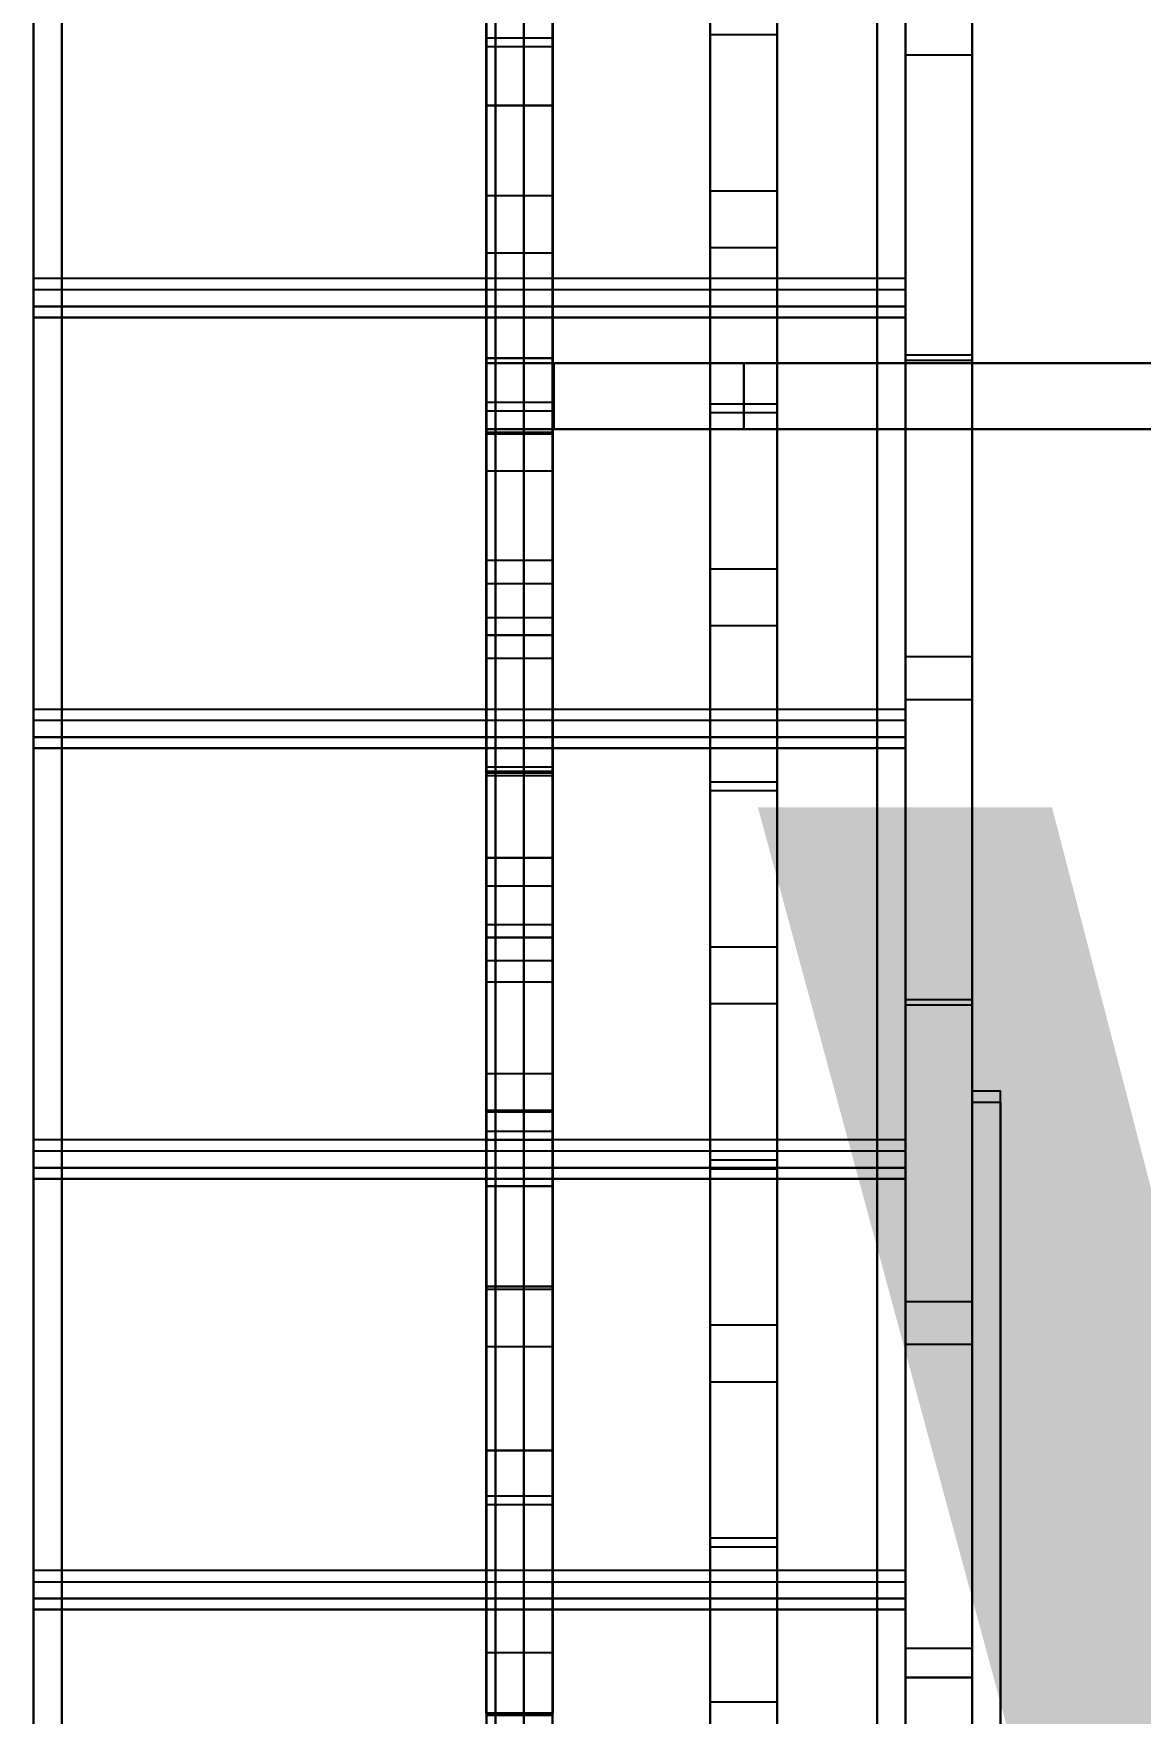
# Model space of a CAD drawing. Header units: inches. Extents: x -11 to 659, y 11 to 544.
# Drawn here: x -11.3 to 47.3, y 86.9 to 176 of the extents above; entities that cross this region are included whole.
import ezdxf

# ---------------------------------------------------------------- set-up
doc = ezdxf.new("R2010")
doc.units = ezdxf.units.IN
doc.header["$MEASUREMENT"] = 0
for name, color, linetype in [('FT2', 8, 'CONTINUOUS'), ('R2', 4, 'CONTINUOUS'), ('RT2', 7, 'CONTINUOUS'), ('W1', 5, 'CONTINUOUS'), ('W2', 5, 'CONTINUOUS')]:
    doc.layers.add(name, color=color, linetype=linetype)

msp = doc.modelspace()

# ---------------------------------------------------------------- linework, layer by layer
at = {"layer": 'FT2'}
for points in [[(16.2, 86.96, 136), (16.2, 418.72, 136), (12.66, 418.72, 136), (12.66, 86.96, 136)], [(12.66, 86.96, 136), (12.66, 418.72, 136), (12.66, 418.72, 134.54), (12.66, 86.96, 134.54)], [(12.66, 86.96, 120), (12.66, 418.72, 120), (16.2, 418.72, 120), (16.2, 86.96, 120)], [(12.66, 86.96, 120), (12.66, 86.96, 121.46), (12.66, 418.72, 121.46), (12.66, 418.72, 120)], [(16.2, 86.96, 136), (16.2, 86.96, 134.54), (16.2, 418.72, 134.54), (16.2, 418.72, 136)], [(16.2, 86.96, 120), (16.2, 418.72, 120), (16.2, 418.72, 121.46), (16.2, 86.96, 121.46)], [(28.08, 14.97, 136), (28.08, 418.72, 136), (24.54, 418.72, 136), (24.54, 14.97, 136)], [(24.54, 14.97, 136), (24.54, 418.72, 136), (24.54, 418.72, 134.54), (24.54, 14.97, 134.54)], [(24.54, 14.97, 120), (24.54, 418.72, 120), (28.08, 418.72, 120), (28.08, 14.97, 120)], [(24.54, 14.97, 120), (24.54, 14.97, 121.46), (24.54, 418.72, 121.46), (24.54, 418.72, 120)], [(28.08, 14.97, 136), (28.08, 14.97, 134.54), (28.08, 418.72, 134.54), (28.08, 418.72, 136)], [(28.08, 14.97, 120), (28.08, 418.72, 120), (28.08, 418.72, 121.46), (28.08, 14.97, 121.46)], [(12.66, 175.77, 120.67), (12.66, 183.67, 136), (12.66, 184.97, 135.33), (12.66, 177.07, 120)], [(16.2, 175.77, 120.67), (16.2, 177.07, 120), (16.2, 184.97, 135.33), (16.2, 183.67, 136)], [(16.2, 175.77, 120.67), (16.2, 183.67, 136), (12.66, 183.67, 136), (12.66, 175.77, 120.67)], [(28.08, 167.66, 136), (28.08, 175.93, 120.7), (24.54, 175.93, 120.7), (24.54, 167.66, 136)], [(24.54, 167.66, 136), (24.54, 175.93, 120.7), (24.54, 174.65, 120), (24.54, 166.38, 135.31)], [(28.08, 167.66, 136), (28.08, 166.38, 135.31), (28.08, 174.65, 120), (28.08, 175.93, 120.7)], [(16.2, 167.41, 136), (16.2, 175.3, 120.67), (12.66, 175.3, 120.67), (12.66, 167.41, 136)], [(12.66, 167.41, 136), (12.66, 175.3, 120.67), (12.66, 174.01, 120), (12.66, 166.11, 135.33)], [(16.2, 167.41, 136), (16.2, 166.11, 135.33), (16.2, 174.01, 120), (16.2, 175.3, 120.67)], [(24.54, 156.36, 120.7), (24.54, 164.63, 136), (24.54, 165.91, 135.31), (24.54, 157.64, 120)], [(28.08, 156.36, 120.7), (28.08, 157.64, 120), (28.08, 165.91, 135.31), (28.08, 164.63, 136)], [(12.66, 156.45, 120.67), (12.66, 164.35, 136), (12.66, 165.64, 135.33), (12.66, 157.74, 120)], [(16.2, 156.45, 120.67), (16.2, 157.74, 120), (16.2, 165.64, 135.33), (16.2, 164.35, 136)], [(16.2, 156.45, 120.67), (16.2, 164.35, 136), (12.66, 164.35, 136), (12.66, 156.45, 120.67)], [(28.08, 156.36, 120.7), (28.08, 164.63, 136), (24.54, 164.63, 136), (24.54, 156.36, 120.7)], [(16.2, 148.08, 136), (16.2, 155.98, 120.67), (12.66, 155.98, 120.67), (12.66, 148.08, 136)], [(12.66, 148.08, 136), (12.66, 155.98, 120.67), (12.66, 154.68, 120), (12.66, 146.79, 135.33)], [(16.2, 148.08, 136), (16.2, 146.79, 135.33), (16.2, 154.68, 120), (16.2, 155.98, 120.67)], [(28.08, 147.62, 136), (28.08, 155.89, 120.7), (24.54, 155.89, 120.7), (24.54, 147.62, 136)], [(24.54, 147.62, 136), (24.54, 155.89, 120.7), (24.54, 154.61, 120), (24.54, 146.34, 135.31)], [(28.08, 147.62, 136), (28.08, 146.34, 135.31), (28.08, 154.61, 120), (28.08, 155.89, 120.7)], [(12.66, 137.12, 120.67), (12.66, 145.02, 136), (12.66, 146.32, 135.33), (12.66, 138.42, 120)], [(16.2, 137.12, 120.67), (16.2, 138.42, 120), (16.2, 146.32, 135.33), (16.2, 145.02, 136)], [(24.54, 136.32, 120.7), (24.54, 144.59, 136), (24.54, 145.87, 135.31), (24.54, 137.6, 120)], [(28.08, 136.32, 120.7), (28.08, 137.6, 120), (28.08, 145.87, 135.31), (28.08, 144.59, 136)], [(16.2, 137.12, 120.67), (16.2, 145.02, 136), (12.66, 145.02, 136), (12.66, 137.12, 120.67)], [(28.08, 136.32, 120.7), (28.08, 144.59, 136), (24.54, 144.59, 136), (24.54, 136.32, 120.7)], [(16.2, 128.76, 136), (16.2, 136.65, 120.67), (12.66, 136.65, 120.67), (12.66, 128.76, 136)], [(12.66, 128.76, 136), (12.66, 136.65, 120.67), (12.66, 135.36, 120), (12.66, 127.46, 135.33)], [(16.2, 128.76, 136), (16.2, 127.46, 135.33), (16.2, 135.36, 120), (16.2, 136.65, 120.67)], [(28.08, 127.58, 136), (28.08, 135.85, 120.7), (24.54, 135.85, 120.7), (24.54, 127.58, 136)], [(24.54, 127.58, 136), (24.54, 135.85, 120.7), (24.54, 134.56, 120), (24.54, 126.3, 135.31)], [(28.08, 127.58, 136), (28.08, 126.3, 135.31), (28.08, 134.56, 120), (28.08, 135.85, 120.7)], [(12.66, 117.8, 120.67), (12.66, 125.7, 136), (12.66, 126.99, 135.33), (12.66, 119.09, 120)], [(16.2, 117.8, 120.67), (16.2, 119.09, 120), (16.2, 126.99, 135.33), (16.2, 125.7, 136)], [(16.2, 117.8, 120.67), (16.2, 125.7, 136), (12.66, 125.7, 136), (12.66, 117.8, 120.67)], [(24.54, 116.28, 120.7), (24.54, 124.55, 136), (24.54, 125.83, 135.31), (24.54, 117.56, 120)], [(28.08, 116.28, 120.7), (28.08, 117.56, 120), (28.08, 125.83, 135.31), (28.08, 124.55, 136)], [(28.08, 116.28, 120.7), (28.08, 124.55, 136), (24.54, 124.55, 136), (24.54, 116.28, 120.7)], [(16.2, 109.43, 136), (16.2, 117.33, 120.67), (12.66, 117.33, 120.67), (12.66, 109.43, 136)], [(12.66, 109.43, 136), (12.66, 117.33, 120.67), (12.66, 116.03, 120), (12.66, 108.14, 135.33)], [(16.2, 109.43, 136), (16.2, 108.14, 135.33), (16.2, 116.03, 120), (16.2, 117.33, 120.67)], [(28.08, 107.54, 136), (28.08, 115.8, 120.7), (24.54, 115.8, 120.7), (24.54, 107.54, 136)], [(24.54, 107.54, 136), (24.54, 115.8, 120.7), (24.54, 114.52, 120), (24.54, 106.26, 135.31)], [(28.08, 107.54, 136), (28.08, 106.26, 135.31), (28.08, 114.52, 120), (28.08, 115.8, 120.7)], [(12.66, 98.48, 120.67), (12.66, 106.37, 136), (12.66, 107.67, 135.33), (12.66, 99.78, 120)], [(16.2, 98.48, 120.67), (16.2, 99.78, 120), (16.2, 107.67, 135.33), (16.2, 106.37, 136)], [(16.2, 98.48, 120.67), (16.2, 106.37, 136), (12.66, 106.37, 136), (12.66, 98.48, 120.67)], [(24.54, 96.24, 120.7), (24.54, 104.5, 136), (24.54, 105.79, 135.31), (24.54, 97.52, 120)], [(28.08, 96.24, 120.7), (28.08, 97.52, 120), (28.08, 105.79, 135.31), (28.08, 104.5, 136)], [(28.08, 96.24, 120.7), (28.08, 104.5, 136), (24.54, 104.5, 136), (24.54, 96.24, 120.7)], [(16.2, 90.16, 136), (16.2, 98, 120.66), (12.66, 98, 120.66), (12.66, 90.16, 136)], [(12.66, 90.16, 136), (12.66, 98, 120.66), (12.66, 96.7, 120), (12.66, 88.86, 135.34)], [(16.2, 90.16, 136), (16.2, 88.86, 135.34), (16.2, 96.7, 120), (16.2, 98, 120.66)], [(28.08, 87.55, 136), (28.08, 95.76, 120.69), (24.54, 95.76, 120.69), (24.54, 87.55, 136)], [(24.54, 87.55, 136), (24.54, 95.76, 120.69), (24.54, 94.48, 120), (24.54, 86.27, 135.31)], [(28.08, 87.55, 136), (28.08, 86.27, 135.31), (28.08, 94.48, 120), (28.08, 95.76, 120.69)], [(12.66, 86.96, 120.04), (12.66, 86.96, 135.96), (12.66, 88.42, 135.96), (12.66, 88.42, 120.04)], [(16.2, 86.96, 120.04), (16.2, 88.42, 120.04), (16.2, 88.42, 135.96), (16.2, 86.96, 135.96)], [(16.2, 86.96, 120.04), (16.2, 86.96, 135.96), (12.66, 86.96, 135.96), (12.66, 86.96, 120.04)]]:
    msp.add_3dface(points, dxfattribs=at)
at = {"layer": 'R2'}
for points in [[(-11.34, 457.78, 256.5), (-11.34, 46.78, 324.98), (-11.34, 47.36, 328.5), (-11.34, 458.36, 260.01)], [(-9.84, 47.36, 328.5), (-9.84, 458.36, 260.01), (-11.34, 458.36, 260.01), (-11.34, 47.36, 328.5)], [(-9.84, 457.78, 256.5), (-9.84, 46.78, 324.98), (-11.34, 46.78, 324.98), (-11.34, 457.78, 256.5)], [(33.39, 458.36, 260.01), (33.39, 47.36, 328.5), (34.89, 47.36, 328.5), (34.89, 458.36, 260.01)], [(33.39, 46.78, 324.98), (33.39, 457.78, 256.5), (34.89, 457.78, 256.5), (34.89, 46.78, 324.98)], [(34.89, 46.78, 324.98), (34.89, 457.78, 256.5), (34.89, 458.36, 260.01), (34.89, 47.36, 328.5)], [(13.16, 184.36, 305.67), (13.16, 161.53, 309.47), (14.66, 161.53, 309.47), (14.66, 184.36, 305.67)], [(14.66, 160.94, 305.96), (14.66, 183.78, 302.16), (14.66, 184.36, 305.67), (14.66, 161.53, 309.47)], [(13.16, 160.94, 305.96), (13.16, 183.78, 302.16), (14.66, 183.78, 302.16), (14.66, 160.94, 305.96)], [(34.89, 163.01, 309.23), (-11.34, 163.01, 309.23), (-11.34, 161.53, 309.47), (34.89, 161.53, 309.47)], [(-11.34, 162.42, 305.71), (34.89, 162.42, 305.71), (34.89, 160.94, 305.96), (-11.34, 160.94, 305.96)], [(-11.34, 160.94, 305.96), (34.89, 160.94, 305.96), (34.89, 161.53, 309.47), (-11.34, 161.53, 309.47)], [(13.16, 161.53, 309.47), (13.16, 138.7, 313.28), (14.66, 138.7, 313.28), (14.66, 161.53, 309.47)], [(14.66, 138.11, 309.76), (14.66, 160.94, 305.96), (14.66, 161.53, 309.47), (14.66, 138.7, 313.28)], [(13.16, 138.11, 309.76), (13.16, 160.94, 305.96), (14.66, 160.94, 305.96), (14.66, 138.11, 309.76)], [(34.89, 140.17, 313.03), (-11.34, 140.17, 313.03), (-11.34, 138.7, 313.28), (34.89, 138.7, 313.28)], [(-11.34, 139.59, 309.52), (34.89, 139.59, 309.52), (34.89, 138.11, 309.76), (-11.34, 138.11, 309.76)], [(-11.34, 138.11, 309.76), (34.89, 138.11, 309.76), (34.89, 138.7, 313.28), (-11.34, 138.7, 313.28)], [(13.16, 138.7, 313.28), (13.16, 115.86, 317.08), (14.66, 115.86, 317.08), (14.66, 138.7, 313.28)], [(13.16, 115.28, 313.57), (13.16, 138.11, 309.76), (14.66, 138.11, 309.76), (14.66, 115.28, 313.57)], [(14.66, 115.28, 313.57), (14.66, 138.11, 309.76), (14.66, 138.7, 313.28), (14.66, 115.86, 317.08)], [(38.43, 119.34, 312.96), (38.43, 46.79, 325.05), (38.43, 47.37, 328.56), (38.43, 119.92, 316.47)], [(39.93, 47.37, 328.56), (39.93, 119.92, 316.47), (38.43, 119.92, 316.47), (38.43, 47.37, 328.56)], [(39.93, 119.34, 312.96), (39.93, 46.79, 325.05), (38.43, 46.79, 325.05), (38.43, 119.34, 312.96)], [(34.89, 117.34, 316.84), (-11.34, 117.34, 316.84), (-11.34, 115.86, 317.08), (34.89, 115.86, 317.08)], [(-11.34, 116.76, 313.32), (34.89, 116.76, 313.32), (34.89, 115.28, 313.57), (-11.34, 115.28, 313.57)], [(-11.34, 115.28, 313.57), (34.89, 115.28, 313.57), (34.89, 115.86, 317.08), (-11.34, 115.86, 317.08)], [(13.16, 115.86, 317.08), (13.16, 93.03, 320.89), (14.66, 93.03, 320.89), (14.66, 115.86, 317.08)], [(14.66, 92.44, 317.37), (14.66, 115.28, 313.57), (14.66, 115.86, 317.08), (14.66, 93.03, 320.89)], [(13.16, 92.44, 317.37), (13.16, 115.28, 313.57), (14.66, 115.28, 313.57), (14.66, 92.44, 317.37)], [(34.89, 94.51, 320.64), (-11.34, 94.51, 320.64), (-11.34, 93.03, 320.89), (34.89, 93.03, 320.89)], [(-11.34, 93.92, 317.13), (34.89, 93.92, 317.13), (34.89, 92.44, 317.37), (-11.34, 92.44, 317.37)], [(-11.34, 92.44, 317.37), (34.89, 92.44, 317.37), (34.89, 93.03, 320.89), (-11.34, 93.03, 320.89)], [(13.16, 93.03, 320.89), (13.16, 70.2, 324.69), (14.66, 70.2, 324.69), (14.66, 93.03, 320.89)], [(14.66, 69.61, 321.18), (14.66, 92.44, 317.37), (14.66, 93.03, 320.89), (14.66, 70.2, 324.69)], [(13.16, 69.61, 321.18), (13.16, 92.44, 317.37), (14.66, 92.44, 317.37), (14.66, 69.61, 321.18)]]:
    msp.add_3dface(points, dxfattribs=at)
at = {"layer": 'RT2'}
for points in [[(34.89, 458.34, 260), (34.89, 47.34, 328.48), (38.43, 47.34, 328.48), (38.43, 458.34, 260)], [(34.89, 458.34, 260), (34.89, 458.1, 258.56), (34.89, 47.1, 327.05), (34.89, 47.34, 328.48)], [(38.43, 458.34, 260), (38.43, 47.34, 328.48), (38.43, 47.1, 327.05), (38.43, 458.1, 258.56)], [(34.89, 416.84, 250.56), (34.89, 88.84, 305.22), (34.89, 89.08, 306.65), (34.89, 417.08, 252)], [(38.43, 416.84, 250.56), (38.43, 88.84, 305.22), (34.89, 88.84, 305.22), (34.89, 416.84, 250.56)], [(38.43, 416.84, 250.56), (38.43, 417.08, 252), (38.43, 89.08, 306.65), (38.43, 88.84, 305.22)], [(34.89, 174.86, 307.24), (34.89, 175.77, 306.1), (34.89, 159.89, 293.38), (34.89, 158.97, 294.51)], [(38.43, 174.86, 307.24), (38.43, 158.97, 294.51), (38.43, 159.89, 293.38), (38.43, 175.77, 306.1)], [(34.89, 174.86, 307.24), (34.89, 158.97, 294.51), (38.43, 158.97, 294.51), (38.43, 174.86, 307.24)], [(34.89, 158.67, 294.74), (34.89, 142.97, 312.55), (38.43, 142.97, 312.55), (38.43, 158.67, 294.74)], [(34.89, 158.67, 294.74), (34.89, 157.58, 293.77), (34.89, 141.88, 311.59), (34.89, 142.97, 312.55)], [(38.43, 158.67, 294.74), (38.43, 142.97, 312.55), (38.43, 141.88, 311.59), (38.43, 157.58, 293.77)], [(34.89, 140.67, 312.93), (34.89, 141.58, 311.8), (34.89, 125.7, 299.07), (34.89, 124.79, 300.21)], [(38.43, 140.67, 312.93), (38.43, 124.79, 300.21), (38.43, 125.7, 299.07), (38.43, 141.58, 311.8)], [(34.89, 140.67, 312.93), (34.89, 124.79, 300.21), (38.43, 124.79, 300.21), (38.43, 140.67, 312.93)], [(34.89, 124.49, 300.43), (34.89, 108.78, 318.25), (38.43, 108.78, 318.25), (38.43, 124.49, 300.43)], [(34.89, 124.49, 300.43), (34.89, 123.39, 299.47), (34.89, 107.69, 317.28), (34.89, 108.78, 318.25)], [(38.43, 124.49, 300.43), (38.43, 108.78, 318.25), (38.43, 107.69, 317.28), (38.43, 123.39, 299.47)], [(34.89, 106.49, 318.63), (34.89, 107.39, 317.48), (34.89, 91.29, 304.82), (34.89, 90.39, 305.96)], [(38.43, 106.49, 318.63), (38.43, 90.39, 305.96), (38.43, 91.29, 304.82), (38.43, 107.39, 317.48)], [(34.89, 106.49, 318.63), (34.89, 90.39, 305.96), (38.43, 90.39, 305.96), (38.43, 106.49, 318.63)], [(34.89, 88.84, 305.22), (34.89, 88.84, 321.33), (34.89, 90.3, 321.33), (34.89, 90.3, 305.22)], [(38.43, 88.84, 305.22), (38.43, 90.3, 305.22), (38.43, 90.3, 321.33), (38.43, 88.84, 321.33)], [(38.43, 88.84, 305.22), (38.43, 88.84, 321.33), (34.89, 88.84, 321.33), (34.89, 88.84, 305.22)]]:
    msp.add_3dface(points, dxfattribs=at)
at = {"layer": 'W1'}
for points in [[(12.68, 83.34), (12.68, 422.34), (16.18, 422.34), (16.18, 83.34)], [(12.68, 83.34, 1.5), (12.68, 422.34, 1.5), (12.68, 422.34), (12.68, 83.34)], [(12.68, 422.34, 120), (12.68, 83.34, 120), (16.18, 83.34, 120), (16.18, 422.34, 120)], [(12.68, 422.34, 118.5), (12.68, 83.34, 118.5), (12.68, 83.34, 120), (12.68, 422.34, 120)], [(16.18, 422.34, 1.5), (16.18, 83.34, 1.5), (16.18, 83.34), (16.18, 422.34)], [(16.18, 83.34, 118.5), (16.18, 422.34, 118.5), (16.18, 422.34, 120), (16.18, 83.34, 120)], [(12.68, 179.7, 60), (12.68, 158.53, 60), (16.18, 158.53, 60), (16.18, 179.7, 60)], [(12.68, 179.7, 58.5), (12.68, 158.53, 58.5), (12.68, 158.53, 60), (12.68, 179.7, 60)], [(16.18, 158.53, 58.5), (16.18, 179.7, 58.5), (16.18, 179.7, 60), (16.18, 158.53, 60)], [(12.68, 160.03, 120), (12.68, 160.03), (12.68, 158.53), (12.68, 158.53, 120)], [(16.18, 160.03), (16.18, 160.03, 120), (16.18, 158.53, 120), (16.18, 158.53)], [(12.68, 158.53, 120), (12.68, 158.53), (16.18, 158.53), (16.18, 158.53, 120)], [(12.68, 158.53, 60), (12.68, 155.03, 60), (16.18, 155.03, 60), (16.18, 158.53, 60)], [(12.68, 158.53, 58.5), (12.68, 155.03, 58.5), (12.68, 155.03, 60), (12.68, 158.53, 60)], [(16.18, 155.03, 58.5), (16.18, 158.53, 58.5), (16.18, 158.53, 60), (16.18, 155.03, 60)], [(140.36, 155.03), (16.24, 155.03), (16.24, 158.53), (140.36, 158.53)], [(16.24, 158.53, 1.5), (140.36, 158.53, 1.5), (140.36, 158.53), (16.24, 158.53)], [(16.24, 155.03), (16.24, 155.03, 120), (16.24, 158.53, 120), (16.24, 158.53)], [(17.74, 158.53, 120), (17.74, 158.53), (16.24, 158.53), (16.24, 158.53, 120)], [(16.24, 155.03, 120), (140.36, 155.03, 120), (140.36, 158.53, 120), (16.24, 158.53, 120)], [(140.36, 158.53, 118.5), (16.24, 158.53, 118.5), (16.24, 158.53, 120), (140.36, 158.53, 120)], [(16.24, 155.03, 40), (26.31, 155.03, 40), (26.31, 158.53, 40), (16.24, 158.53, 40)], [(26.31, 158.53, 38.5), (16.24, 158.53, 38.5), (16.24, 158.53, 40), (26.31, 158.53, 40)], [(16.24, 155.03, 80), (26.31, 155.03, 80), (26.31, 158.53, 80), (16.24, 158.53, 80)], [(26.31, 158.53, 78.5), (16.24, 158.53, 78.5), (16.24, 158.53, 80), (26.31, 158.53, 80)], [(24.81, 158.53), (24.81, 158.53, 120), (26.31, 158.53, 120), (26.31, 158.53)], [(26.31, 155.03, 120), (26.31, 155.03), (26.31, 158.53), (26.31, 158.53, 120)], [(26.31, 155.03, 40), (50.31, 155.03, 40), (50.31, 158.53, 40), (26.31, 158.53, 40)], [(50.31, 158.53, 38.5), (26.31, 158.53, 38.5), (26.31, 158.53, 40), (50.31, 158.53, 40)], [(26.31, 155.03, 80), (50.31, 155.03, 80), (50.31, 158.53, 80), (26.31, 158.53, 80)], [(50.31, 158.53, 78.5), (26.31, 158.53, 78.5), (26.31, 158.53, 80), (50.31, 158.53, 80)], [(12.68, 155.03), (12.68, 155.03, 120), (16.18, 155.03, 120), (16.18, 155.03)], [(12.68, 153.53), (12.68, 153.53, 120), (12.68, 155.03, 120), (12.68, 155.03)], [(12.68, 155.03, 60), (12.68, 132.3, 60), (16.18, 132.3, 60), (16.18, 155.03, 60)], [(12.68, 155.03, 58.5), (12.68, 132.3, 58.5), (12.68, 132.3, 60), (12.68, 155.03, 60)], [(16.18, 153.53, 120), (16.18, 153.53), (16.18, 155.03), (16.18, 155.03, 120)], [(16.18, 132.3, 58.5), (16.18, 155.03, 58.5), (16.18, 155.03, 60), (16.18, 132.3, 60)], [(140.36, 155.03, 1.5), (16.24, 155.03, 1.5), (16.24, 155.03), (140.36, 155.03)], [(17.74, 155.03), (17.74, 155.03, 120), (16.24, 155.03, 120), (16.24, 155.03)], [(16.24, 155.03, 118.5), (140.36, 155.03, 118.5), (140.36, 155.03, 120), (16.24, 155.03, 120)], [(16.24, 155.03, 38.5), (26.31, 155.03, 38.5), (26.31, 155.03, 40), (16.24, 155.03, 40)], [(16.24, 155.03, 78.5), (26.31, 155.03, 78.5), (26.31, 155.03, 80), (16.24, 155.03, 80)], [(24.81, 155.03, 120), (24.81, 155.03), (26.31, 155.03), (26.31, 155.03, 120)], [(26.31, 155.03, 38.5), (50.31, 155.03, 38.5), (50.31, 155.03, 40), (26.31, 155.03, 40)], [(26.31, 155.03, 78.5), (50.31, 155.03, 78.5), (50.31, 155.03, 80), (26.31, 155.03, 80)], [(12.68, 133.8, 120), (12.68, 133.8), (12.68, 132.3), (12.68, 132.3, 120)], [(16.18, 133.8), (16.18, 133.8, 120), (16.18, 132.3, 120), (16.18, 132.3)], [(12.68, 132.3, 120), (12.68, 132.3), (16.18, 132.3), (16.18, 132.3, 120)], [(12.68, 132.3, 60), (12.68, 109.57, 60), (16.18, 109.57, 60), (16.18, 132.3, 60)], [(12.68, 132.3, 58.5), (12.68, 109.57, 58.5), (12.68, 109.57, 60), (12.68, 132.3, 60)], [(16.18, 109.57, 58.5), (16.18, 132.3, 58.5), (16.18, 132.3, 60), (16.18, 109.57, 60)], [(12.68, 111.07, 120), (12.68, 111.07), (12.68, 109.57), (12.68, 109.57, 120)], [(16.18, 111.07), (16.18, 111.07, 120), (16.18, 109.57, 120), (16.18, 109.57)], [(12.68, 109.57, 120), (12.68, 109.57), (16.18, 109.57), (16.18, 109.57, 120)], [(12.68, 109.57, 60), (12.68, 86.84, 60), (16.18, 86.84, 60), (16.18, 109.57, 60)], [(12.68, 109.57, 58.5), (12.68, 86.84, 58.5), (12.68, 86.84, 60), (12.68, 109.57, 60)], [(16.18, 86.84, 58.5), (16.18, 109.57, 58.5), (16.18, 109.57, 60), (16.18, 86.84, 60)], [(12.68, 88.34, 120), (12.68, 88.34), (12.68, 86.84), (12.68, 86.84, 120)], [(16.18, 88.34), (16.18, 88.34, 120), (16.18, 86.84, 120), (16.18, 86.84)]]:
    msp.add_3dface(points, dxfattribs=at)
at = {"layer": 'W2'}
for points in [[(12.67, 83.34, 136.81), (12.67, 422.34, 136.81), (16.17, 422.34, 136.81), (16.17, 83.34, 136.81)], [(12.67, 83.34, 138.31), (12.67, 422.34, 138.31), (12.67, 422.34, 136.81), (12.67, 83.34, 136.81)], [(12.67, 422.34, 262.4), (12.67, 83.34, 318.89), (16.17, 83.34, 318.89), (16.17, 422.34, 262.4)], [(12.67, 422.09, 260.93), (12.67, 83.09, 317.41), (12.67, 83.34, 318.89), (12.67, 422.34, 262.4)], [(16.17, 422.34, 138.31), (16.17, 83.34, 138.31), (16.17, 83.34, 136.81), (16.17, 422.34, 136.81)], [(16.17, 83.09, 317.41), (16.17, 422.09, 260.93), (16.17, 422.34, 262.4), (16.17, 83.34, 318.89)], [(12.67, 185.6, 182.33), (12.67, 172.19, 182.33), (16.17, 172.19, 182.33), (16.17, 185.6, 182.33)], [(12.67, 185.6, 180.83), (12.67, 172.19, 180.83), (12.67, 172.19, 182.33), (12.67, 185.6, 182.33)], [(12.67, 185.6, 227.85), (12.67, 172.19, 227.85), (16.17, 172.19, 227.85), (16.17, 185.6, 227.85)], [(12.67, 185.6, 226.35), (12.67, 172.19, 226.35), (12.67, 172.19, 227.85), (12.67, 185.6, 227.85)], [(12.67, 185.6, 273.37), (12.67, 172.19, 273.37), (16.17, 172.19, 273.37), (16.17, 185.6, 273.37)], [(12.67, 185.6, 271.87), (12.67, 172.19, 271.87), (12.67, 172.19, 273.37), (12.67, 185.6, 273.37)], [(16.17, 172.19, 180.83), (16.17, 185.6, 180.83), (16.17, 185.6, 182.33), (16.17, 172.19, 182.33)], [(16.17, 172.19, 226.35), (16.17, 185.6, 226.35), (16.17, 185.6, 227.85), (16.17, 172.19, 227.85)], [(16.17, 172.19, 271.87), (16.17, 185.6, 271.87), (16.17, 185.6, 273.37), (16.17, 172.19, 273.37)], [(12.67, 173.69, 304.09), (12.67, 173.69, 136.81), (12.67, 172.19, 136.81), (12.67, 172.19, 304.09)], [(16.17, 173.69, 136.81), (16.17, 173.69, 304.09), (16.17, 172.19, 304.09), (16.17, 172.19, 136.81)], [(12.67, 172.19, 304.09), (12.67, 172.19, 136.81), (16.17, 172.19, 136.81), (16.17, 172.19, 304.09)], [(12.67, 172.19, 182.33), (12.67, 158.78, 182.33), (16.17, 158.78, 182.33), (16.17, 172.19, 182.33)], [(12.67, 172.19, 180.83), (12.67, 158.78, 180.83), (12.67, 158.78, 182.33), (12.67, 172.19, 182.33)], [(12.67, 172.19, 227.85), (12.67, 158.78, 227.85), (16.17, 158.78, 227.85), (16.17, 172.19, 227.85)], [(12.67, 172.19, 226.35), (12.67, 158.78, 226.35), (12.67, 158.78, 227.85), (12.67, 172.19, 227.85)], [(12.67, 172.19, 273.37), (12.67, 158.78, 273.37), (16.17, 158.78, 273.37), (16.17, 172.19, 273.37)], [(12.67, 172.19, 271.87), (12.67, 158.78, 271.87), (12.67, 158.78, 273.37), (12.67, 172.19, 273.37)], [(16.17, 158.78, 180.83), (16.17, 172.19, 180.83), (16.17, 172.19, 182.33), (16.17, 158.78, 182.33)], [(16.17, 158.78, 226.35), (16.17, 172.19, 226.35), (16.17, 172.19, 227.85), (16.17, 158.78, 227.85)], [(16.17, 158.78, 271.87), (16.17, 172.19, 271.87), (16.17, 172.19, 273.37), (16.17, 158.78, 273.37)], [(12.67, 158.78, 136.81), (12.67, 158.78, 306.32), (16.17, 158.78, 306.32), (16.17, 158.78, 136.81)], [(12.67, 157.28, 136.81), (12.67, 157.28, 306.32), (12.67, 158.78, 306.32), (12.67, 158.78, 136.81)], [(12.67, 154.84, 268.81), (12.67, 158.78, 268.81), (16.17, 158.78, 268.81), (16.17, 154.84, 268.81)], [(12.67, 154.84, 270.31), (12.67, 158.78, 270.31), (12.67, 158.78, 268.81), (12.67, 154.84, 268.81)], [(12.67, 158.78, 182.33), (12.67, 154.84, 182.33), (16.17, 154.84, 182.33), (16.17, 158.78, 182.33)], [(12.67, 158.78, 180.83), (12.67, 154.84, 180.83), (12.67, 154.84, 182.33), (12.67, 158.78, 182.33)], [(12.67, 158.78, 227.85), (12.67, 154.84, 227.85), (16.17, 154.84, 227.85), (16.17, 158.78, 227.85)], [(12.67, 158.78, 226.35), (12.67, 154.84, 226.35), (12.67, 154.84, 227.85), (12.67, 158.78, 227.85)], [(12.67, 158.78, 273.37), (12.67, 154.84, 273.37), (16.17, 154.84, 273.37), (16.17, 158.78, 273.37)], [(12.67, 158.78, 271.87), (12.67, 154.84, 271.87), (12.67, 154.84, 273.37), (12.67, 158.78, 273.37)], [(16.17, 157.28, 306.32), (16.17, 157.28, 136.81), (16.17, 158.78, 136.81), (16.17, 158.78, 306.32)], [(16.17, 158.78, 270.31), (16.17, 154.84, 270.31), (16.17, 154.84, 268.81), (16.17, 158.78, 268.81)], [(16.17, 154.84, 180.83), (16.17, 158.78, 180.83), (16.17, 158.78, 182.33), (16.17, 154.84, 182.33)], [(16.17, 154.84, 226.35), (16.17, 158.78, 226.35), (16.17, 158.78, 227.85), (16.17, 154.84, 227.85)], [(16.17, 154.84, 271.87), (16.17, 158.78, 271.87), (16.17, 158.78, 273.37), (16.17, 154.84, 273.37)], [(12.67, 156.34, 306.98), (12.67, 156.34, 136.81), (12.67, 154.84, 136.81), (12.67, 154.84, 306.98)], [(16.17, 156.34, 136.81), (16.17, 156.34, 306.98), (16.17, 154.84, 306.98), (16.17, 154.84, 136.81)], [(12.67, 154.84, 148.81), (12.67, 118.84, 148.81), (16.17, 118.84, 148.81), (16.17, 154.84, 148.81)], [(12.67, 154.84, 147.31), (12.67, 118.84, 147.31), (12.67, 118.84, 148.81), (12.67, 154.84, 148.81)], [(12.67, 154.84, 306.98), (12.67, 154.84, 136.81), (16.17, 154.84, 136.81), (16.17, 154.84, 306.98)], [(12.67, 118.84, 268.81), (12.67, 154.84, 268.81), (16.17, 154.84, 268.81), (16.17, 118.84, 268.81)], [(12.67, 118.84, 270.31), (12.67, 154.84, 270.31), (12.67, 154.84, 268.81), (12.67, 118.84, 268.81)], [(12.67, 154.78, 268.81), (12.67, 154.78, 306.99), (16.17, 154.78, 306.99), (16.17, 154.78, 268.81)], [(12.67, 153.28, 268.81), (12.67, 153.28, 306.99), (12.67, 154.78, 306.99), (12.67, 154.78, 268.81)], [(12.67, 154.78, 284.81), (12.67, 118.9, 284.81), (16.17, 118.9, 284.81), (16.17, 154.78, 284.81)], [(12.67, 154.78, 283.31), (12.67, 118.9, 283.31), (12.67, 118.9, 284.81), (12.67, 154.78, 284.81)], [(16.17, 118.84, 147.31), (16.17, 154.84, 147.31), (16.17, 154.84, 148.81), (16.17, 118.84, 148.81)], [(16.17, 154.84, 270.31), (16.17, 118.84, 270.31), (16.17, 118.84, 268.81), (16.17, 154.84, 268.81)], [(16.17, 153.28, 306.99), (16.17, 153.28, 268.81), (16.17, 154.78, 268.81), (16.17, 154.78, 306.99)], [(16.17, 118.9, 283.31), (16.17, 154.78, 283.31), (16.17, 154.78, 284.81), (16.17, 118.9, 284.81)], [(12.67, 152.8, 268.81), (12.67, 146.84, 284.81), (16.17, 146.84, 284.81), (16.17, 152.8, 268.81)], [(12.67, 151.4, 268.29), (12.67, 145.44, 284.29), (12.67, 146.84, 284.81), (12.67, 152.8, 268.81)], [(16.17, 145.44, 284.29), (16.17, 151.4, 268.29), (16.17, 152.8, 268.81), (16.17, 146.84, 284.81)], [(12.67, 145.6, 308.77), (12.67, 145.6, 284.81), (12.67, 144.1, 284.81), (12.67, 144.1, 308.77)], [(16.17, 145.6, 284.81), (16.17, 145.6, 308.77), (16.17, 144.1, 308.77), (16.17, 144.1, 284.81)], [(12.67, 144.26, 284.29), (12.67, 138.3, 268.29), (12.67, 136.9, 268.81), (12.67, 142.86, 284.81)], [(12.67, 144.1, 308.77), (12.67, 144.1, 284.81), (16.17, 144.1, 284.81), (16.17, 144.1, 308.77)], [(16.17, 138.3, 268.29), (16.17, 144.26, 284.29), (16.17, 142.86, 284.81), (16.17, 136.9, 268.81)], [(12.67, 142.86, 284.81), (12.67, 136.9, 268.81), (16.17, 136.9, 268.81), (16.17, 142.86, 284.81)], [(12.67, 138.34, 148.81), (12.67, 138.34, 136.81), (12.67, 136.84, 136.81), (12.67, 136.84, 148.81)], [(16.17, 138.34, 136.81), (16.17, 138.34, 148.81), (16.17, 136.84, 148.81), (16.17, 136.84, 136.81)], [(12.67, 136.84, 148.81), (12.67, 136.84, 136.81), (16.17, 136.84, 136.81), (16.17, 136.84, 148.81)], [(12.67, 136.78, 268.81), (12.67, 130.82, 284.81), (16.17, 130.82, 284.81), (16.17, 136.78, 268.81)], [(12.67, 135.37, 268.29), (12.67, 129.41, 284.29), (12.67, 130.82, 284.81), (12.67, 136.78, 268.81)], [(16.17, 129.41, 284.29), (16.17, 135.37, 268.29), (16.17, 136.78, 268.81), (16.17, 130.82, 284.81)], [(12.67, 129.58, 311.44), (12.67, 129.58, 284.81), (12.67, 128.08, 284.81), (12.67, 128.08, 311.44)], [(16.17, 129.58, 284.81), (16.17, 129.58, 311.44), (16.17, 128.08, 311.44), (16.17, 128.08, 284.81)], [(12.67, 128.24, 284.29), (12.67, 122.28, 268.29), (12.67, 120.87, 268.81), (12.67, 126.83, 284.81)], [(16.17, 122.28, 268.29), (16.17, 128.24, 284.29), (16.17, 126.83, 284.81), (16.17, 120.87, 268.81)], [(12.67, 128.08, 311.44), (12.67, 128.08, 284.81), (16.17, 128.08, 284.81), (16.17, 128.08, 311.44)], [(12.67, 126.83, 284.81), (12.67, 120.87, 268.81), (16.17, 120.87, 268.81), (16.17, 126.83, 284.81)], [(12.67, 120.4, 312.97), (12.67, 120.4, 268.81), (12.67, 118.9, 268.81), (12.67, 118.9, 312.97)], [(16.17, 120.4, 268.81), (16.17, 120.4, 312.97), (16.17, 118.9, 312.97), (16.17, 118.9, 268.81)], [(12.67, 118.9, 312.97), (12.67, 118.9, 268.81), (16.17, 118.9, 268.81), (16.17, 118.9, 312.97)], [(12.67, 118.84, 136.81), (12.67, 118.84, 312.98), (16.17, 118.84, 312.98), (16.17, 118.84, 136.81)], [(12.67, 117.34, 136.81), (12.67, 117.34, 312.98), (12.67, 118.84, 312.98), (12.67, 118.84, 136.81)], [(12.67, 114.9, 268.81), (12.67, 118.84, 268.81), (16.17, 118.84, 268.81), (16.17, 114.9, 268.81)], [(12.67, 114.9, 270.31), (12.67, 118.84, 270.31), (12.67, 118.84, 268.81), (12.67, 114.9, 268.81)], [(12.67, 118.84, 182.33), (12.67, 114.9, 182.33), (16.17, 114.9, 182.33), (16.17, 118.84, 182.33)], [(12.67, 118.84, 180.83), (12.67, 114.9, 180.83), (12.67, 114.9, 182.33), (12.67, 118.84, 182.33)], [(12.67, 118.84, 227.85), (12.67, 114.9, 227.85), (16.17, 114.9, 227.85), (16.17, 118.84, 227.85)], [(12.67, 118.84, 226.35), (12.67, 114.9, 226.35), (12.67, 114.9, 227.85), (12.67, 118.84, 227.85)], [(12.67, 118.84, 273.37), (12.67, 114.9, 273.37), (16.17, 114.9, 273.37), (16.17, 118.84, 273.37)], [(12.67, 118.84, 271.87), (12.67, 114.9, 271.87), (12.67, 114.9, 273.37), (12.67, 118.84, 273.37)], [(16.17, 117.34, 312.98), (16.17, 117.34, 136.81), (16.17, 118.84, 136.81), (16.17, 118.84, 312.98)], [(16.17, 118.84, 270.31), (16.17, 114.9, 270.31), (16.17, 114.9, 268.81), (16.17, 118.84, 268.81)], [(16.17, 114.9, 180.83), (16.17, 118.84, 180.83), (16.17, 118.84, 182.33), (16.17, 114.9, 182.33)], [(16.17, 114.9, 226.35), (16.17, 118.84, 226.35), (16.17, 118.84, 227.85), (16.17, 114.9, 227.85)], [(16.17, 114.9, 271.87), (16.17, 118.84, 271.87), (16.17, 118.84, 273.37), (16.17, 114.9, 273.37)], [(12.67, 116.4, 313.63), (12.67, 116.4, 136.81), (12.67, 114.9, 136.81), (12.67, 114.9, 313.63)], [(16.17, 116.4, 136.81), (16.17, 116.4, 313.63), (16.17, 114.9, 313.63), (16.17, 114.9, 136.81)], [(12.67, 114.9, 313.63), (12.67, 114.9, 136.81), (16.17, 114.9, 136.81), (16.17, 114.9, 313.63)], [(12.67, 114.9, 182.33), (12.67, 100.88, 182.33), (16.17, 100.88, 182.33), (16.17, 114.9, 182.33)], [(12.67, 114.9, 180.83), (12.67, 100.88, 180.83), (12.67, 100.88, 182.33), (12.67, 114.9, 182.33)], [(12.67, 114.9, 227.85), (12.67, 100.88, 227.85), (16.17, 100.88, 227.85), (16.17, 114.9, 227.85)], [(12.67, 114.9, 226.35), (12.67, 100.88, 226.35), (12.67, 100.88, 227.85), (12.67, 114.9, 227.85)], [(12.67, 114.9, 273.37), (12.67, 100.88, 273.37), (16.17, 100.88, 273.37), (16.17, 114.9, 273.37)], [(12.67, 114.9, 271.87), (12.67, 100.88, 271.87), (12.67, 100.88, 273.37), (12.67, 114.9, 273.37)], [(16.17, 100.88, 180.83), (16.17, 114.9, 180.83), (16.17, 114.9, 182.33), (16.17, 100.88, 182.33)], [(16.17, 100.88, 226.35), (16.17, 114.9, 226.35), (16.17, 114.9, 227.85), (16.17, 100.88, 227.85)], [(16.17, 100.88, 271.87), (16.17, 114.9, 271.87), (16.17, 114.9, 273.37), (16.17, 100.88, 273.37)], [(12.67, 102.38, 315.97), (12.67, 102.38, 136.81), (12.67, 100.88, 136.81), (12.67, 100.88, 315.97)], [(16.17, 102.38, 136.81), (16.17, 102.38, 315.97), (16.17, 100.88, 315.97), (16.17, 100.88, 136.81)], [(12.67, 100.88, 315.97), (12.67, 100.88, 136.81), (16.17, 100.88, 136.81), (16.17, 100.88, 315.97)], [(12.67, 100.88, 182.33), (12.67, 86.85, 182.33), (16.17, 86.85, 182.33), (16.17, 100.88, 182.33)], [(12.67, 100.88, 180.83), (12.67, 86.85, 180.83), (12.67, 86.85, 182.33), (12.67, 100.88, 182.33)], [(12.67, 100.88, 227.85), (12.67, 86.85, 227.85), (16.17, 86.85, 227.85), (16.17, 100.88, 227.85)], [(12.67, 100.88, 226.35), (12.67, 86.85, 226.35), (12.67, 86.85, 227.85), (12.67, 100.88, 227.85)], [(12.67, 100.88, 273.37), (12.67, 86.85, 273.37), (16.17, 86.85, 273.37), (16.17, 100.88, 273.37)], [(12.67, 100.88, 271.87), (12.67, 86.85, 271.87), (12.67, 86.85, 273.37), (12.67, 100.88, 273.37)], [(16.17, 86.85, 180.83), (16.17, 100.88, 180.83), (16.17, 100.88, 182.33), (16.17, 86.85, 182.33)], [(16.17, 86.85, 226.35), (16.17, 100.88, 226.35), (16.17, 100.88, 227.85), (16.17, 86.85, 227.85)], [(16.17, 86.85, 271.87), (16.17, 100.88, 271.87), (16.17, 100.88, 273.37), (16.17, 86.85, 273.37)], [(12.67, 88.35, 318.31), (12.67, 88.35, 136.81), (12.67, 86.85, 136.81), (12.67, 86.85, 318.31)], [(16.17, 88.35, 136.81), (16.17, 88.35, 318.31), (16.17, 86.85, 318.31), (16.17, 86.85, 136.81)]]:
    msp.add_3dface(points, dxfattribs=at)

# ---------------------------------------------------------------- texts
at = {"layer": 'n1t'}
msp.add_text('W16', height=120, dxfattribs=at).set_placement((26.36, 14.97, 123.94))

doc.saveas('drawing.dxf')
